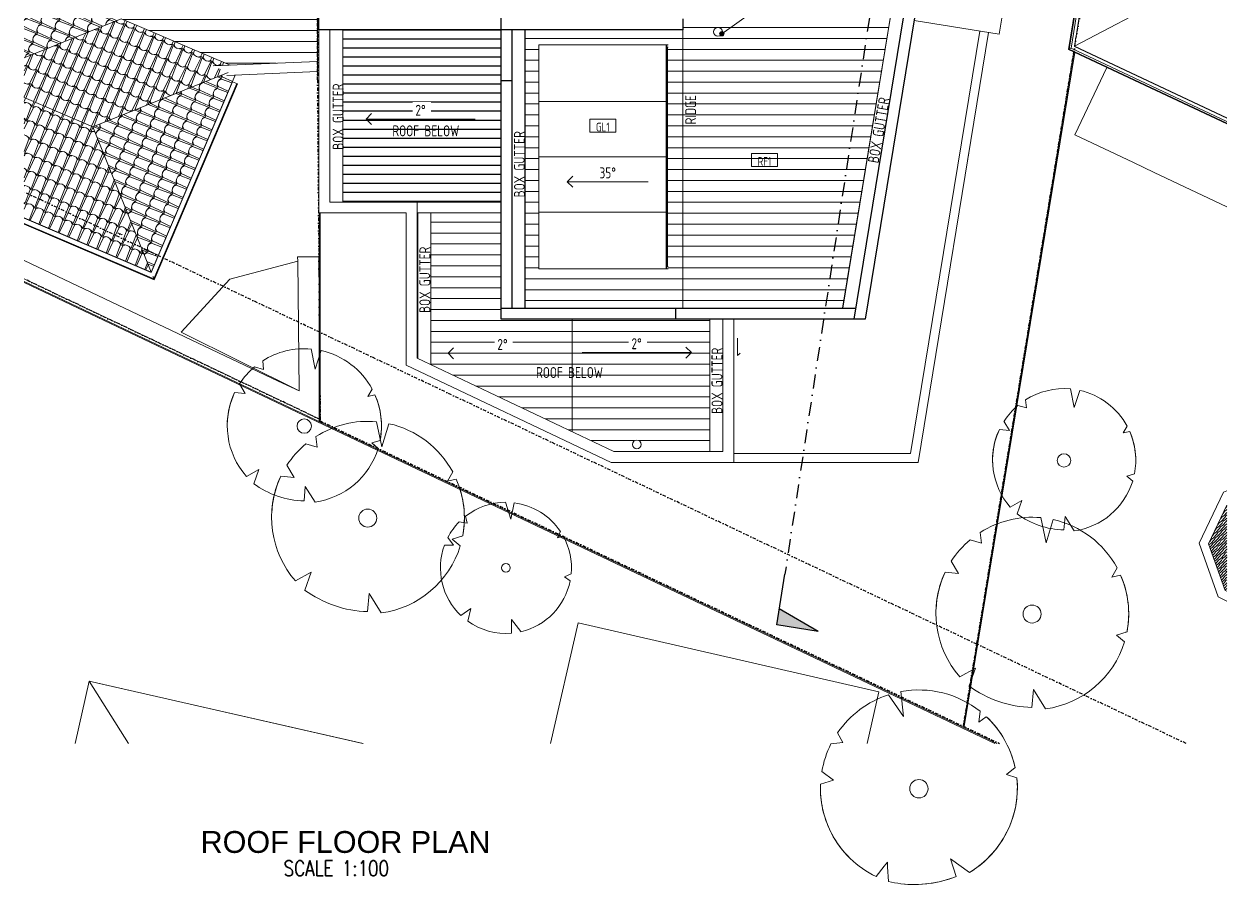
# Model space of a CAD drawing. Header units: millimetres. Extents: x -39027 to 364494, y -35256 to 94895.
# Drawn here: x 195459 to 222998, y 52643 to 72363 of the extents above; entities that cross this region are included whole.
import ezdxf

# ---------------------------------------------------------------- set-up
doc = ezdxf.new("R2010")
doc.units = ezdxf.units.MM
doc.header["$LTSCALE"] = 25
for name, pattern in [('BG_Centre', [24, 12, -4, 4, -4]), ('BG_Dash Dot 3mm', [7, 3, -2, 0, -2]), ('DASHDOT', [25.4, 12.7, -6.35, 0, -6.35])]:
    doc.linetypes.add(name, pattern=pattern)
for name, color, linetype, lineweight in [('A-ANNO-IDEN', 131, 'Continuous', 5), ('A-DETL-CNTR', 5, 'BG_Centre', 15), ('A-DETL-GENF', 92, 'Continuous', 5), ('A-DETL-MBND', 4, 'Continuous', 13), ('A-GLAZ', 3, 'Continuous', 5), ('A-GLAZ-CURT', 3, 'Continuous', 9), ('A-GLAZ-CWMG', 3, 'Continuous', 5), ('A-ROOF', 132, 'Continuous', 5), ('A-ROOF-OTLN', 132, 'Continuous', 5), ('A-ROOF-PATT', 251, 'Continuous', 5), ('C-PROP-LINE', 91, 'BG_Dash Dot 3mm', 25), ('G-ANNO-DIMS', 3, 'Continuous', 5), ('G-ANNO-TEXT', 231, 'Continuous', 5), ('L-PLNT', 71, 'Continuous', 5), ('M-EQPM', 50, 'Continuous', 5), ('P-SANR-FIXT', 6, 'Continuous', 5)]:
    doc.layers.add(name, color=color, linetype=linetype, lineweight=lineweight)
for name, color, linetype in [('dla-txt-n-35', 2, 'Continuous'), ('DLA-TXT-T-50', 1, 'Continuous'), ('Door-18', 251, 'Continuous'), ('SHADING', 165, 'Continuous'), ('Symbol-5', 1, 'Continuous'), ('Wall-18', 11, 'Continuous'), ('Wall-35', 2, 'Continuous')]:
    doc.layers.add(name, color=color, linetype=linetype)
doc.styles.add('DLA-NOTES', font='romans.shx', dxfattribs={"width": 0.8})
doc.styles.add('ISOCPEUR', font='isocpeur.ttf', dxfattribs={"width": 0.75, "height": 500})
doc.styles.add('ISOCPEUR_3', font='isocpeur.ttf', dxfattribs={"width": 0.75, "height": 400})

# ---------------------------------------------------------------- blocks, each defined once
blk = doc.blocks.new('PLUMB_DP_Square - 100x75-1517378-PROPOSED ROOF PLAN')
at = {"layer": 'A-DETL-MBND', "lineweight": 5}
for p, q in [((-50, 865), (-50, 850)), ((-50, 850), (50, 850)), ((0, 865), (0, 825)), ((50, 850), (50, 865))]:
    blk.add_line(p, q, dxfattribs=at)
blk = doc.blocks.new('WINDOW_sliding_4 panel_FOOF - 1200x2900-2449082-PROPOSED ROOF PLAN')
at = {"layer": 'A-DETL-MBND', "lineweight": 5}
for p, q in [((-801, -210), (-745, -267)), ((-401, -210), (-801, -210))]:
    blk.add_line(p, q, dxfattribs=at)
blk = doc.blocks.new('MECH_Ductwork_Vertical Riser_CIRC - GARBAGE CHUTES _450 Dia_-2497137-PROPOSED ROOF PLAN')
at = {"layer": 'M-EQPM'}
for start, end in [(360, 180), (180, 360)]:
    blk.add_arc((-39, 35), 100, start, end, dxfattribs=at)
blk = doc.blocks.new('MECH_Ductwork_Vertical Riser_CIRC - GARBAGE CHUTES _450 Dia_-2505016-PROPOSED ROOF PLAN')
at = {"layer": 'M-EQPM'}
for start, end in [(360, 180), (180, 360)]:
    blk.add_arc((-39, 35), 100, start, end, dxfattribs=at)
blk = doc.blocks.new('System Panel - Glazing-25-2543751-PROPOSED ROOF PLAN')
at = {"layer": 'A-GLAZ-CURT'}
for p, q in [((4322, -1900), (4322, -3193)), ((7236, -1900), (4322, -1900)), ((7236, -3193), (7236, -1900)), ((7250, -1900), (7236, -1900)), ((7250, -1900), (7250, -3193)), ((4322, -3193), (7236, -3193)), ((7250, -3193), (7236, -3193))]:
    blk.add_line(p, q, dxfattribs=at)
blk = doc.blocks.new('Rectangular Mullion - 100d x 50w_setback-2541553-PROPOSED ROOF PLAN')
at = {"layer": 'A-GLAZ-CWMG', "lineweight": 5}
for p, q in [((7257, -1900), (7250, -1900)), ((7286, -1900), (7257, -1900)), ((7257, -1900), (7257, -1950)), ((7257, -1950), (7250, -1950)), ((7257, -1950), (7286, -1950))]:
    blk.add_line(p, q, dxfattribs=at)
blk = doc.blocks.new('Rectangular Mullion - 100d x 50w_setback-2541554-PROPOSED ROOF PLAN')
at = {"layer": 'A-GLAZ-CWMG', "lineweight": 5}
for p, q in [((7250, -6971), (7257, -6971)), ((7250, -7021), (7257, -7021)), ((7286, -6971), (7257, -6971)), ((7257, -6971), (7257, -7021)), ((7257, -7021), (7286, -7021))]:
    blk.add_line(p, q, dxfattribs=at)
blk = doc.blocks.new('System Panel - Glazing-25-2543753-PROPOSED ROOF PLAN')
at = {"layer": 'A-GLAZ-CURT'}
for p, q in [((4322, -3193), (4322, -4460)), ((7236, -3193), (4322, -3193)), ((7236, -4460), (7236, -3193)), ((7250, -3193), (7236, -3193)), ((7250, -3193), (7250, -4460)), ((4322, -4460), (7236, -4460)), ((7250, -4460), (7236, -4460))]:
    blk.add_line(p, q, dxfattribs=at)
blk = doc.blocks.new('Family - ___-1009153-PROPOSED ROOF PLAN')
at = {"layer": 'C-PROP-LINE'}
for p, q in [((2435, 13187), (-477, 12248)), ((-477, 12248), (-849, 9655)), ((-849, 9655), (-820, 7015)), ((-820, 7015), (-770, 7015)), ((-770, 7015), (-746, 4650)), ((-746, -2698), (-746, 4650)), ((-746, -2698), (-682, -10468)), ((-682, -10468), (-7461, -7252))]:
    blk.add_line(p, q, dxfattribs=at)
blk.add_arc((14653, 63546), 51820, 244.7382, 256.3633, dxfattribs=at)
blk = doc.blocks.new('Family - ___-2269169-PROPOSED ROOF PLAN')
at = {"layer": 'C-PROP-LINE'}
for p, q in [((2435, 13187), (-477, 12248)), ((-477, 12248), (-849, 9655)), ((14042, -17487), (18868, 11939)), ((-849, 9655), (-820, 7015)), ((-820, 7015), (-770, 7015)), ((-770, 7015), (-746, 4650)), ((-746, 4650), (-746, -2698)), ((-746, -2698), (-682, -10503)), ((-682, -10503), (14042, -17487))]:
    blk.add_line(p, q, dxfattribs=at)
blk.add_arc((14525, 63577), 51820, 256.5084, 274.8072, dxfattribs=at)
blk = doc.blocks.new('Family - ___-2269460-PROPOSED ROOF PLAN')
at = {"layer": 'C-PROP-LINE'}
for p, q in [((100, -8848), (-7461, -5261)), ((14350, -15608), (100, -8848)), ((19140, -17880), (14350, -15608))]:
    blk.add_line(p, q, dxfattribs=at)
blk = doc.blocks.new('Family - ___-2269492-PROPOSED ROOF PLAN')
at = {"layer": 'C-PROP-LINE'}
for q in [(18868, 11939), (14870, -17880)]:
    blk.add_line((14042, -17487), q, dxfattribs=at)
blk.add_arc((14485, 63570), 51816, 274.8523, 276.1952, dxfattribs=at)
blk = doc.blocks.new('TAG_Material sml - BG_Material Tag-175359-PROPOSED ROOF PLAN')
at = {"layer": 'A-ANNO-IDEN'}
for p, q in [((2.81, 1.21), (-3.19, 1.21)), ((-3.19, 1.21), (-3.19, -1.79)), ((2.81, -1.79), (2.81, 1.21)), ((-3.19, -1.79), (2.81, -1.79))]:
    blk.add_line(p, q, dxfattribs=at)
blk = doc.blocks.new('sectflag')
for p, q in [((-11.73, 9.61), (-11.73, 0)), ((-11.73, 9.61), (-8.03, 0)), ((-11.73, 0), (0, 0))]:
    blk.add_line(p, q)
blk.add_solid([(-11.73, 0), (-11.73, 9.61), (-8.03, 0), (-11.73, 9.61)])
blk = doc.blocks.new('PLANTING_Coloured tree scaleable - 6 Meters-971505-PROPOSED SITE PLAN')
at = {"layer": 'L-PLNT', "lineweight": 9}
for p, q in [((-431, 2334), (-372, 1738)), ((-431, 2334), (-372, 1738)), ((-372, 1738), (-431, 2334)), ((-372, 1738), (-734, 2257)), ((-372, 1738), (-734, 2257)), ((-734, 2257), (-372, 1738)), ((1444, 1600), (1476, 1859)), ((1444, 1600), (1476, 1859)), ((1476, 1859), (1444, 1600)), ((1625, 1730), (1444, 1600)), ((1625, 1730), (1444, 1600)), ((1444, 1600), (1625, 1730)), ((-1959, 1340), (-1831, 1110)), ((-1959, 1340), (-1831, 1110)), ((-1831, 1110), (-1959, 1340)), ((-1831, 1110), (-2118, 1073)), ((-1831, 1110), (-2118, 1073)), ((-2118, 1073), (-1831, 1110)), ((-2338, 411), (-2056, 203)), ((-2338, 411), (-2056, 203)), ((-2056, 203), (-2338, 411)), ((2114, 335), (2319, 507)), ((2114, 335), (2319, 507)), ((2319, 507), (2114, 335)), ((2362, 259), (2114, 335)), ((2362, 259), (2114, 335)), ((2114, 335), (2362, 259)), ((-2056, 203), (-2372, 102)), ((-2056, 203), (-2372, 102)), ((-2372, 102), (-2056, 203)), ((-1656, -1684), (-1653, -1687)), ((-1653, -1687), (-1656, -1684)), ((759, -1697), (1221, -2019)), ((898, -2121), (759, -1697)), ((898, -2121), (759, -1697)), ((759, -1697), (1221, -2019)), ((1221, -2019), (759, -1697)), ((759, -1697), (898, -2121)), ((-1029, -2122), (-834, -1870)), ((-836, -1873), (-834, -1870)), ((-834, -1870), (-836, -1873)), ((-834, -1870), (-760, -1774)), ((-834, -1870), (-760, -1774)), ((-760, -1774), (-834, -1870)), ((-760, -1774), (-754, -1889)), ((-760, -1774), (-754, -1889)), ((-754, -1889), (-760, -1774)), ((-754, -1889), (-734, -2241)), ((-754, -1889), (-754, -1892)), ((-754, -1892), (-754, -1889))]:
    blk.add_line(p, q, dxfattribs=at)
blk.add_circle((0, -5), 221, dxfattribs=at)
for centre, radius, start, end in [((0, 0), 2374, 51.5512, 100.4622), ((0, 0), 2374, 51.5512, 100.4622), ((0, 0), 2374, 51.5512, 100.4622), ((0, 0), 2374, 108.0083, 145.6274), ((0, 0), 2374, 108.0083, 145.6274), ((0, 0), 2374, 108.0083, 145.6274), ((0, 0), 2374, 12.3276, 46.7819), ((0, 0), 2374, 23.2252, 46.7819), ((0, 0), 2374, 23.2252, 46.7819), ((0, 0), 2374, 153.1369, 170.0213), ((0, 0), 2374, 153.1369, 170.0213), ((0, 0), 2374, 153.1369, 170.0213), ((0, 0), 2374, 12.3276, 22.2934), ((0, 0), 2374, 12.3276, 22.2934), ((0, 16), 2374, 177.9304, 225.8126), ((0, 16), 2374, 177.9304, 206.6386), ((0, 16), 2374, 177.9304, 206.6386), ((0, 16), 2374, 300.9465, 5.8599), ((0, 16), 2374, 319.16, 5.8599), ((0, 16), 2374, 319.16, 5.8599), ((0, 16), 2374, 207.4333, 225.7455), ((0, 16), 2374, 207.4333, 225.7455), ((0, 16), 2374, 225.8126, 244.2846), ((0, 16), 2374, 300.9465, 318.2627), ((0, 16), 2374, 300.9465, 318.2627), ((-111, 448), 2760, 256.9579, 263.2903), ((-111, 448), 2760, 263.2903, 291.4464), ((-111, 448), 2760, 263.3179, 280.6311), ((-111, 448), 2760, 263.3179, 280.6311), ((-111, 448), 2760, 281.3392, 291.4464), ((-111, 448), 2760, 281.3392, 291.4464)]:
    blk.add_arc(centre, radius, start, end, dxfattribs=at)
blk = doc.blocks.new('PLANTING_Coloured tree scaleable - 4_5 Meters-2580578-PROPOSED SITE PLAN')
at = {"layer": 'L-PLNT', "lineweight": 9}
for p, q in [((-279, 1303), (-551, 1693)), ((-279, 1303), (-551, 1693)), ((-551, 1693), (-279, 1303)), ((-323, 1751), (-279, 1303)), ((-323, 1751), (-279, 1303)), ((-279, 1303), (-323, 1751)), ((1083, 1200), (1107, 1394)), ((1083, 1200), (1107, 1394)), ((1107, 1394), (1083, 1200)), ((1219, 1297), (1083, 1200)), ((1219, 1297), (1083, 1200)), ((1083, 1200), (1219, 1297)), ((-1470, 1005), (-1373, 832)), ((-1470, 1005), (-1373, 832)), ((-1373, 832), (-1470, 1005)), ((-1373, 832), (-1588, 804)), ((-1373, 832), (-1588, 804)), ((-1588, 804), (-1373, 832)), ((-1753, 308), (-1542, 152)), ((-1753, 308), (-1542, 152)), ((-1542, 152), (-1753, 308)), ((1586, 252), (1739, 380)), ((-1542, 152), (-1779, 77)), ((-1542, 152), (-1779, 77)), ((-1779, 77), (-1542, 152)), ((1771, 194), (1586, 252)), ((-772, -1592), (-570, -1331)), ((-570, -1331), (-550, -1681)), ((569, -1273), (916, -1515)), ((674, -1591), (569, -1273))]:
    blk.add_line(p, q, dxfattribs=at)
blk.add_circle((0, -4), 166, dxfattribs=at)
for centre, radius, start, end in [((0, 0), 1780, 108.0083, 145.6274), ((0, 0), 1780, 108.0083, 145.6274), ((0, 0), 1780, 108.0083, 145.6274), ((0, 0), 1780, 51.5512, 100.4622), ((0, 0), 1780, 51.5512, 100.4622), ((0, 0), 1780, 51.5512, 100.4622), ((0, 0), 1780, 12.3276, 46.7819), ((0, 0), 1780, 20.9412, 46.7819), ((0, 0), 1780, 22.0155, 46.7819), ((0, 0), 1780, 153.1369, 170.0213), ((0, 0), 1780, 153.1369, 170.0213), ((0, 0), 1780, 153.1369, 170.0213), ((0, 12), 1780, 177.9304, 244.2846), ((0, 12), 1780, 177.9304, 205.3609), ((0, 12), 1780, 177.9304, 203.8436), ((0, 12), 1780, 300.9465, 5.8599), ((-83, 336), 2070, 256.9579, 291.4464)]:
    blk.add_arc(centre, radius, start, end, dxfattribs=at)
blk = doc.blocks.new('PLANTING_Coloured tree scaleable - 7 Meters-2580589-PROPOSED SITE PLAN')
at = {"layer": 'L-PLNT', "lineweight": 9}
for p, q in [((-434, 2027), (-856, 2634)), ((-434, 2027), (-856, 2634)), ((-856, 2634), (-434, 2027)), ((-503, 2723), (-434, 2027)), ((-503, 2723), (-434, 2027)), ((-434, 2027), (-503, 2723)), ((1684, 1866), (1722, 2169)), ((1684, 1866), (1722, 2169)), ((1722, 2169), (1684, 1866)), ((1896, 2018), (1684, 1866)), ((1896, 2018), (1684, 1866)), ((1684, 1866), (1896, 2018)), ((-2286, 1563), (-2136, 1294)), ((-2286, 1563), (-2136, 1294)), ((-2136, 1294), (-2286, 1563)), ((-2136, 1294), (-2471, 1251)), ((-2136, 1294), (-2471, 1251)), ((-2471, 1251), (-2136, 1294)), ((-2728, 480), (-2399, 237)), ((-2728, 480), (-2399, 237)), ((-2399, 237), (-2728, 480)), ((2466, 391), (2705, 591)), ((2755, 302), (2466, 391)), ((2674, 565), (2705, 591)), ((-2399, 237), (-2767, 119)), ((-2399, 237), (-2767, 119)), ((-2767, 119), (-2399, 237)), ((-1201, -2476), (-887, -2070)), ((-887, -2070), (-856, -2614)), ((886, -1980), (1424, -2356)), ((1048, -2474), (886, -1980))]:
    blk.add_line(p, q, dxfattribs=at)
blk.add_circle((0, -6), 258, dxfattribs=at)
for centre, radius, start, end in [((0, 0), 2769, 51.5512, 100.4622), ((0, 0), 2769, 51.5512, 100.4622), ((0, 0), 2769, 51.5512, 100.4622), ((0, 0), 2769, 108.0083, 145.6274), ((0, 0), 2769, 108.0083, 145.6274), ((0, 0), 2769, 108.0083, 145.6274), ((0, 0), 2769, 12.3276, 46.7819), ((0, 0), 2769, 12.3276, 46.7819), ((0, 0), 2769, 13.3734, 46.7819), ((0, 0), 2769, 153.1369, 170.0213), ((0, 0), 2769, 153.1369, 170.0213), ((0, 0), 2769, 153.1369, 170.0213), ((0, 19), 2769, 177.9304, 244.2846), ((0, 19), 2769, 177.9304, 202.3457), ((0, 19), 2769, 177.9304, 200.6948), ((0, 19), 2769, 300.9465, 5.8599), ((-130, 523), 3220, 256.9579, 291.4464)]:
    blk.add_arc(centre, radius, start, end, dxfattribs=at)
blk = doc.blocks.new('DC_Planting_Tree 3_0m Canopy - FIXED-405249-PROPOSED SITE PLAN')
at = {"layer": 'A-DETL-GENF'}
for p, q in [((-235, 1098), (-464, 1427)), ((-272, 1475), (-235, 1098)), ((913, 1011), (933, 1175)), ((-1238, 847), (-1157, 701)), ((1027, 1093), (913, 1011)), ((-1157, 701), (-1338, 678)), ((1336, 212), (1465, 320)), ((-1299, 128), (-1499, 65)), ((-1477, 260), (-1299, 128)), ((1491, 164), (1336, 212)), ((578, -1384), (480, -1083)), ((480, -1083), (771, -1286)), ((-651, -1351), (-481, -1132)), ((-481, -1132), (-464, -1426))]:
    blk.add_line(p, q, dxfattribs=at)
blk.add_circle((0, 0), 100, dxfattribs=at)
for start, end in [(108.0083, 145.6274), (51.5512, 100.4622), (12.3276, 46.7819), (153.1369, 170.0213), (177.5355, 244.2846), (300.9465, 6.2753), (251.9772, 292.6758)]:
    blk.add_arc((0, 0), 1500, start, end, dxfattribs=at)

msp = doc.modelspace()

# ---------------------------------------------------------------- hatches: boundary and pattern name
at = {"layer": 'A-DETL-MBND', "lineweight": 5}
h = msp.add_hatch(dxfattribs=at)
h.set_pattern_fill('FP_188', color=256, style=0, pattern_type=2)
h.set_pattern_definition([(236.412, (216122.834, 55604.922), (215.818895, 288.829023), [50, -450]), (226.107, (216189.413, 55596.72), (-60.7902, -127.68907), [111.803, -111.803]), (217.977, (216206.138, 55549.6), (-155.02891, -161.13925), [63.246, -252.982])])
h.paths.add_polyline_path([(222997.4, 59383.6), (222997.4, 61357.2), (222575.5, 60471), (222954.2, 59404.1)], flags=0)
at = {"layer": 'A-ROOF-PATT', "lineweight": 5}
h = msp.add_hatch(dxfattribs=at)
h.set_pattern_fill('FP_171', color=256, style=0, pattern_type=2)
h.set_pattern_definition([(66.899, (215822.9, 64607.73), (-322.923, 137.745), [51.72, -188.28]), (154.724, (215727.37, 64430.697), (-322.922987, 137.7448635), [328.687, -5995.205]), (159.074, (215810.687, 64626.025), (-322.922897, 137.745074), [328.687, -5995.204]), (103.081, (215843.19, 64655.3), (-228.7588, 358.5001), [50.24, -544.448]), (210.717, (215822.9, 64607.73), (-417.0878, -83.0099), [50.24, -544.448]), (256.131, (215745.146, 64538.548), (-94.16393, -220.75548), [53.518, -2134.827]), (57.667, (215745.146, 64538.548), (94.16531, 220.75489), [53.518, -2134.827]), (272.893, (215732.32, 64486.59), (-94.1643, -220.7549), [52.773, -748.259]), (40.905, (215773.77, 64583.77), (94.16463, 220.75476), [52.773, -748.259])])
h.paths.add_polyline_path([(195460, 71589.8), (197685.3, 72484.3), (199638.6, 77063.6), (199454.8, 77063.6), (199552.9, 77293.6), (199736.7, 77293.6), (199853.5, 77567.4), (195460, 75801.3), (195460, 72323.9)], flags=0)
h = msp.add_hatch(dxfattribs=at)
h.set_pattern_fill('FP_175', color=256, style=0, pattern_type=2)
h.set_pattern_definition([(156.899, (205061.63, 90628.1), (-137.745, -322.923), [51.72, -188.28]), (244.724, (205238.658, 90532.588), (-137.7448635, -322.922987), [328.687, -5995.205]), (249.074, (205043.33, 90615.905), (-137.745074, -322.922897), [328.687, -5995.204]), (193.081, (205014.06, 90648.41), (-358.5001, -228.7588), [50.24, -544.448]), (300.717, (205061.63, 90628.12), (83.0099, -417.0878), [50.24, -544.448]), (346.131, (205130.807, 90550.364), (220.75548, -94.16393), [53.518, -2134.827]), (147.667, (205130.807, 90550.364), (-220.75489, 94.16531), [53.518, -2134.827]), (2.893, (205182.77, 90537.54), (220.7549, -94.1643), [52.773, -748.259]), (130.905, (205085.59, 90578.99), (-220.75476, 94.16463), [52.773, -748.259])])
h.paths.add_polyline_path([(197032.4, 70009.2), (200134.1, 71256.1), (199786.9, 71404.2), (200178.4, 71420.9), (197685.3, 72484.3), (195460, 71589.8), (195460, 70679.9), (195570, 70633)], flags=0)
h = msp.add_hatch(dxfattribs=at)
h.set_pattern_fill('FP_174', color=256, style=0, pattern_type=2)
h.set_pattern_definition([(66.899, (216214, 64440.9), (-322.923, 137.745), [51.72, -188.28]), (154.724, (216118.467, 64263.875), (-322.922987, 137.7448635), [328.687, -5995.205]), (159.074, (216201.783, 64459.203), (-322.922897, 137.745074), [328.687, -5995.204]), (103.081, (216234.29, 64488.48), (-228.7588, 358.5001), [50.24, -544.448]), (210.717, (216214, 64440.9), (-417.0878, -83.0099), [50.24, -544.448]), (256.131, (216136.242, 64371.726), (-94.16393, -220.75548), [53.518, -2134.827]), (57.667, (216136.242, 64371.726), (94.16531, 220.75489), [53.518, -2134.827]), (272.893, (216123.41, 64319.77), (-94.1643, -220.7549), [52.773, -748.259]), (40.905, (216164.87, 64416.95), (94.16463, 220.75476), [52.773, -748.259])])
h.paths.add_polyline_path([(198368.4, 66685.7), (200292, 71195.6), (200104.9, 71187.6), (200134.1, 71256.1), (197032.4, 70009.2), (198364.3, 66695.9)], flags=0)
h = msp.add_hatch(dxfattribs=at)
h.set_pattern_fill('FP_170', color=256, style=0, pattern_type=2)
h.set_pattern_definition([(336.899, (189568.1, 53213.58), (137.745, 322.923), [51.72, -188.28]), (64.724, (189391.075, 53309.105), (137.7448635, 322.922987), [328.687, -5995.205]), (69.074, (189586.403, 53225.788), (137.745074, 322.922897), [328.687, -5995.204]), (13.081, (189615.68, 53193.28), (358.5001, 228.7588), [50.24, -544.448]), (120.717, (189568.1, 53213.58), (-83.0099, 417.0878), [50.24, -544.448]), (166.131, (189498.925, 53291.33), (-220.75548, 94.16393), [53.518, -2134.827]), (327.667, (189498.925, 53291.33), (220.75489, -94.16531), [53.518, -2134.827]), (182.893, (189446.97, 53304.16), (-220.7549, 94.1643), [52.773, -748.259]), (310.905, (189544.15, 53262.71), (220.75476, -94.16463), [52.773, -748.259])])
h.paths.add_polyline_path([(198368.4, 66685.7), (197032.4, 70009.2), (195460, 70679.9), (195460, 67926.3), (198364.3, 66687.5)], flags=0)
at = {"layer": 'Door-18', "lineweight": 5}
h = msp.add_hatch(dxfattribs=at)
h.set_pattern_fill('FP_181', color=256, style=0, pattern_type=2)
h.set_pattern_definition([(180, (202908.92, 73784.35), (-3e-14, -250), [])])
h.paths.add_polyline_path([(214199.4, 65863.2), (216121.6, 77584.9), (210959, 77584.9), (210959, 77484.5), (210542.7, 77484.5), (210542.7, 65863.2), (211584, 65863.2)], flags=0)
h.paths.add_polyline_path([(211346.3, 72084.5), (211320.4, 72087.9), (211296.3, 72097.9), (211275.6, 72113.8), (211259.7, 72134.5), (211249.7, 72158.6), (211246.3, 72184.5), (211249.7, 72210.4), (211259.7, 72234.5), (211275.6, 72255.2), (211296.3, 72271.1), (211320.4, 72281.1), (211346.3, 72284.5), (211372.2, 72281.1), (211396.3, 72271.1), (211417, 72255.2), (211432.9, 72234.5), (211442.9, 72210.4), (211446.3, 72184.5), (211442.9, 72158.6), (211432.9, 72134.5), (211417, 72113.8), (211396.3, 72097.9), (211372.2, 72087.9)], flags=0)
h = msp.add_hatch(dxfattribs=at)
h.set_pattern_fill('FP_169', color=256, style=0, pattern_type=2)
h.set_pattern_definition([(180, (198419.69, 72215.83), (3e-14, -250), [])])
h.paths.add_polyline_path([(200178.4, 71420.9), (202175.1, 71506.2), (202175.1, 77063.6), (199638.6, 77063.6), (197685.3, 72484.3), (199978.4, 71506.2)], flags=0)
h = msp.add_hatch(dxfattribs=at)
h.set_pattern_fill('FP_187', color=256, style=0, pattern_type=2)
h.set_pattern_definition([(0, (205232.28, 73784.35), (0, 250), [])])
h.paths.add_polyline_path([(206929, 65863.2), (210542.7, 65863.2), (210542.7, 72234.5), (206929, 72234.5), (206929, 66763.2)], flags=0)
h.paths.add_polyline_path([(210178.3, 66763.2), (207243, 66763.2), (207243, 71884.5), (210207.1, 71884.5), (210207.1, 71834.5), (210192.7, 71834.5), (210192.7, 66813.2), (210207.1, 66813.2), (210207.1, 66763.2), (210192.7, 66763.2)], flags=0)
h = msp.add_hatch(dxfattribs=at)
h.set_pattern_fill('FP_183', color=256, style=0, pattern_type=2)
h.set_pattern_definition([(0, (195726.44, 72080.59), (0, 250), [])])
h.paths.add_polyline_path([(208006.7, 63036.1), (208006.7, 65613.2), (206379, 65613.2), (206379, 68040.3), (204772.8, 68040.3), (204772.8, 64570.2), (205786.5, 64089.3)], flags=0)
h = msp.add_hatch(dxfattribs=at)
h.set_pattern_fill('FP_184', color=256, style=0, pattern_type=2)
h.set_pattern_definition([(180, (195687.14, 72080.59), (-3e-14, -250), [])])
h.paths.add_polyline_path([(209485.6, 62584.5), (211159, 62584.5), (211159, 65613.2), (208006.7, 65613.2), (208006.7, 63036.1), (208958.6, 62584.5), (209460.7, 62584.5)], flags=0)
h.paths.add_polyline_path([(209486.6, 62644.5), (209460.7, 62647.9), (209436.6, 62657.9), (209415.9, 62673.8), (209400, 62694.5), (209390, 62718.6), (209386.6, 62744.5), (209390, 62770.4), (209400, 62794.5), (209415.9, 62815.2), (209436.6, 62831.1), (209460.7, 62841.1), (209486.6, 62844.5), (209512.5, 62841.1), (209536.6, 62831.1), (209557.3, 62815.2), (209573.2, 62794.5), (209583.2, 62770.4), (209586.6, 62744.5), (209583.2, 62718.6), (209573.2, 62694.5), (209557.3, 62673.8), (209536.6, 62657.9), (209512.5, 62647.9)], flags=0)
at = {"layer": 'G-ANNO-TEXT', "lineweight": 13}
h = msp.add_hatch(color=250, dxfattribs=at)
edge = h.paths.add_edge_path(flags=0)
edge.add_arc((211434, 72142.2), 50, 0, 360)
at = {"layer": 'SHADING'}
h = msp.add_hatch(dxfattribs=at)
h.set_pattern_fill('ANSI31', color=256, scale=65, angle=135)
h.paths.add_polyline_path([(206379, 76104.9), (206079, 76104.9), (206079, 78134.9), (207739, 78134.9), (207739, 79634.9), (204759, 79634.9), (204759, 78184.5), (204755.8, 78184.5), (204462, 78184.5), (204459, 78184.5), (202759, 78184.5), (202759, 72484.5), (206379, 72484.5)])
h.paths.add_polyline_path([(206379, 72234.5), (202759, 72234.5), (202759, 68290.3), (206379, 68290.3)])
h.paths.add_polyline_path([(203810.5, 74708.4), (205398, 74708.4), (205398, 75308.4), (203810.5, 75308.4)], flags=24)
h.paths.add_polyline_path([(202937.1, 74318.4), (202937.1, 75905.9), (202337.1, 75905.9), (202337.1, 74318.4)], flags=9)
h.paths.add_polyline_path([(204357.2, 75137.7), (204725.9, 75137.7), (204725.9, 75737.7), (204357.2, 75737.7)], flags=24)
h.paths.add_polyline_path([(203810.5, 69632.1), (205398, 69632.1), (205398, 70232.1), (203810.5, 70232.1)], flags=24)
h.paths.add_polyline_path([(202937.1, 69405.9), (202937.1, 70993.4), (202337.1, 70993.4), (202337.1, 69405.9)], flags=9)
h.paths.add_polyline_path([(204337.7, 70103), (204706.5, 70103), (204706.5, 70703), (204337.7, 70703)], flags=24)

# ---------------------------------------------------------------- linework, layer by layer
at = {"layer": 'A-DETL-CNTR'}
msp.add_line((208006.7, 65013.2), (208006.7, 65513.2), dxfattribs=at)
at = {"layer": 'A-DETL-MBND', "lineweight": 5}
for p, q in [((217785.9, 72128.2), (219156.3, 80484.9)), ((202175.1, 71276), (202175.1, 77063.6)), ((197685.3, 72484.3), (198050.9, 72328.4)), ((215836.5, 72447.8), (217785.9, 72128.2)), ((202209, 68040.3), (202209, 72234.5)), ((202459, 72234.5), (202459, 68290.3)), ((216963.2, 56296.9), (219492.8, 71722.7)), ((219511.6, 71713.9), (216982.9, 56293.6)), ((199786.9, 71404.2), (202175.1, 71506.2)), ((219517.4, 69826.4), (220247.6, 71368.5)), ((220247.6, 71368.5), (219517.4, 69826.4)), ((202175.1, 71276), (200104.9, 71187.6)), ((220855.5, 69192.8), (219517.4, 69826.4)), ((219517.4, 69826.4), (220855.5, 69192.8)), ((217086.1, 69405.7), (217058.9, 69239.7)), ((217058.9, 69239.7), (217086.1, 69405.7)), ((221332, 68967.2), (220855.5, 69192.8)), ((220855.5, 69192.8), (221332, 68967.2)), ((222997.4, 68178.7), (221332, 68967.2)), ((221332, 68967.2), (222997.4, 68178.7)), ((204209, 68040.3), (202209, 68040.3)), ((202216.2, 63265), (202216.2, 68039.2)), ((202216.2, 68039.2), (202236.2, 68039.2)), ((202236.2, 68039.2), (202236.2, 63233.4)), ((202459, 68290.3), (206379, 68290.3)), ((204209, 64561), (204209, 68040.3)), ((204459, 68290.3), (204459, 64719.1)), ((204472.8, 68040.3), (204459, 68040.3)), ((204769.6, 68040.3), (204475.8, 68040.3)), ((204772.8, 68040.3), (206379, 68040.3)), ((218869.9, 67924.4), (218889.6, 67921.2)), ((195460, 66955.1), (201279, 64194.6)), ((201723.6, 66940.5), (200167.5, 66529)), ((201722.6, 67035.5), (202209, 67039.5)), ((201722.6, 67035.5), (201723.6, 66940.5)), ((201755.8, 63968.4), (201723.6, 66940.5)), ((202209, 67039.5), (202216.2, 66147.7)), ((201138.7, 63838.2), (195460, 66532.2)), ((195460, 66470.1), (217528.3, 56001.1)), ((217686.1, 55904.1), (195460, 66448)), ((200167.5, 66529), (199059, 65312.7)), ((208006.7, 63036.1), (208006.7, 65613.2)), ((211459, 62584.5), (211459, 65613.2)), ((211709, 65613.2), (211709, 62334.5)), ((199059, 65312.7), (201755.8, 63968.4)), ((204459, 64719.1), (208958.6, 62584.5)), ((208902.3, 62334.5), (204209, 64561)), ((201279, 64194.6), (201755.8, 63968.4)), ((201711.6, 63566.4), (201138.7, 63838.2)), ((202236.2, 63661.6), (202236.3, 63652.3)), ((202236.3, 63652.3), (202236.4, 63631.5)), ((202236.4, 63631.5), (202236.6, 63611.4)), ((202063.3, 63399.6), (201711.6, 63566.4)), ((202216.2, 63327.1), (202063.3, 63399.6)), ((202236.6, 63611.4), (202236.8, 63592.2)), ((202236.8, 63592.2), (202236.9, 63573.8)), ((202236.9, 63573.8), (202237, 63556.6)), ((202237, 63556.6), (202237.2, 63541.1)), ((202237.2, 63541.1), (202237.3, 63528.9)), ((202237.3, 63528.9), (202238, 63438.8)), ((202238, 63438.8), (202239, 63316.3)), ((202239, 63316.3), (202236.2, 63317.6)), ((203745.4, 62539.6), (203736.9, 62521.5)), ((211459, 62584.5), (208958.6, 62584.5)), ((211709, 62334.5), (208902.3, 62334.5)), ((222359.3, 60482.2), (222917.2, 61654)), ((222917.2, 61654), (222997.4, 61682.4)), ((222997.4, 61357.2), (222575.5, 60471)), ((222793.4, 59259.2), (222359.3, 60482.2)), ((222575.5, 60471), (222954.2, 59404.1)), ((222793.4, 59259.2), (222997.4, 59162.1)), ((222954.2, 59404.1), (222997.4, 59383.6)), ((208144, 58663.8), (207511.9, 55904.1)), ((215029.8, 57086.7), (208144, 58663.8)), ((197147.4, 57284.7), (197146.9, 57282.4)), ((197147.4, 57284.7), (203222.8, 55904.1)), ((214758.9, 55904.1), (215029.8, 57086.7)), ((216982.9, 56293.6), (216963.2, 56296.9)), ((217528.3, 56001.1), (217732.7, 55904.1))]:
    msp.add_line(p, q, dxfattribs=at)
at = {"layer": 'A-ROOF'}
for p, q in [((221046.3, 81238.8), (219507.3, 71854)), ((214199.4, 65863.2), (216121.6, 77584.9)), ((219507.3, 71854), (222997.4, 73692.1)), ((195460, 71589.8), (197685.3, 72484.3)), ((200178.4, 71420.9), (198050.9, 72328.4)), ((206929, 72234.5), (206929, 65863.2)), ((210542.7, 72234.5), (210542.7, 65863.2)), ((210192.7, 71834.5), (210192.7, 66813.2)), ((222997.4, 70216.3), (219507.3, 71854)), ((200134.1, 71256.1), (197032.4, 70009.2)), ((198368.4, 66685.7), (200292, 71195.6)), ((197032.4, 70009.2), (195460, 70679.9)), ((198368.4, 66685.7), (197032.4, 70009.2)), ((195460, 67926.3), (198368.4, 66685.7)), ((196951.9, 57326.7), (196628.8, 55904.1)), ((203215.4, 55904.1), (196951.9, 57326.7)), ((197847.8, 55904.1), (196951.9, 57326.7))]:
    msp.add_line(p, q, dxfattribs=at)
at = {"layer": 'A-ROOF-OTLN'}
for p, q in [((219368.7, 71781), (220949.7, 81422.2)), ((219382.7, 71788.4), (220959.5, 81403.5)), ((219385.4, 71789.8), (220961.3, 81400.1)), ((219427.6, 71812), (220990.7, 81344.2)), ((219503.8, 71852.1), (221043.8, 81243.4)), ((216124.7, 77584.4), (214202.6, 65863.2)), ((216414.7, 77536.9), (214500.4, 65863.2)), ((202462, 68290.3), (202462, 72234.5)), ((202755.8, 68290.3), (202755.8, 72234.5)), ((202759, 68290.3), (202759, 72234.5)), ((206629, 65863.2), (206629, 72234.5)), ((206632, 65863.2), (206632, 72234.5)), ((206925.8, 65863.2), (206925.8, 72234.5)), ((222997.4, 70078.2), (219368.7, 71781)), ((222997.4, 70092.2), (219382.7, 71788.4)), ((219385.4, 71789.8), (219427.6, 71812)), ((222997.4, 70094.8), (219385.4, 71789.8)), ((222997.4, 70136.9), (219427.6, 71812)), ((222997.4, 70212.8), (219503.8, 71852.1)), ((200228.8, 71044.7), (198368.9, 66684.4)), ((200229.7, 71044.3), (198369.4, 66683.1)), ((198370.5, 66680.4), (200231.6, 71043.5)), ((200333.7, 70999.9), (198429.1, 66534.7)), ((200334.5, 70999.6), (198429.5, 66533.6)), ((198437.6, 66513.5), (200348.6, 70993.6)), ((200228.8, 71044.7), (200348.6, 70993.6)), ((204472.8, 68040.3), (204475.8, 68040.3)), ((204472.8, 64712.6), (204472.8, 68040.3)), ((204475.8, 64711.1), (204475.8, 68040.3)), ((204769.6, 68040.3), (204772.8, 68040.3)), ((204769.6, 64571.7), (204769.6, 68040.3)), ((204772.8, 64570.2), (204772.8, 68040.3)), ((198368.9, 66684.4), (195460, 67925.2)), ((198369.4, 66683.1), (195460, 67924.1)), ((195460, 67921.9), (198370.5, 66680.4)), ((198429.1, 66534.7), (195460, 67801.2)), ((198429.5, 66533.6), (195460, 67800.3)), ((195460, 67783.6), (198437.6, 66513.5)), ((211159, 65613.2), (211159, 62584.5)), ((211162.2, 65613.2), (211162.2, 62584.5)), ((211456, 65613.2), (211456, 62584.5))]:
    msp.add_line(p, q, dxfattribs=at)
for points, knots in [([(198370.5, 66680.4), (198370.5, 66680.4), (198370.5, 66680.4), (198370.4, 66680.6), (198370.3, 66680.9), (198370.2, 66681.1), (198370.1, 66681.4), (198370, 66681.8), (198369.7, 66682.3), (198369.6, 66682.8), (198369.4, 66683.1)], [0.5, 0.5, 0.5, 0.5, 0.6, 0.65, 0.7, 0.75, 0.8, 0.85, 0.9, 1, 1, 1, 1]), ([(198372.6, 66675.2), (198372.3, 66675.9), (198371.9, 66677), (198371.4, 66678.3), (198371.1, 66679), (198370.8, 66679.6), (198370.7, 66680.1), (198370.5, 66680.4), (198370.5, 66680.5)], [0, 0, 0, 0, 0.16666667, 0.25, 0.33333333, 0.375, 0.41666667, 0.46880819, 0.46880819, 0.46880819, 0.46880819]), ([(198429.1, 66534.7), (198429.1, 66534.7), (198428.8, 66535.6), (198427.6, 66538.3), (198426.5, 66541.1), (198425.3, 66544), (198424.2, 66546.7), (198423.1, 66549.6), (198421.5, 66553.6), (198419.7, 66558), (198418.2, 66561.8), (198416.7, 66565.6), (198413.8, 66572.7), (198411.3, 66579), (198409.6, 66583.3)], [0, 0, 0, 0, 0.1666667, 0.25, 0.3333333, 0.4166667, 0.4583333, 0.5, 0.5833333, 0.6666667, 0.7083333, 0.75, 0.8333333, 1, 1, 1, 1]), ([(198429.6, 66533.4), (198429.6, 66533.5), (198429.5, 66533.8), (198429.3, 66534.2), (198429.1, 66534.6), (198429.1, 66534.7), (198429.1, 66534.7)], [0.4, 0.4, 0.4, 0.4, 0.5, 0.6, 0.8, 1, 1, 1, 1]), ([(198437.6, 66513.5), (198437.6, 66513.5), (198437.6, 66513.6), (198437.4, 66514.1), (198437.2, 66514.6), (198436.9, 66515.2), (198436.7, 66515.7), (198436.5, 66516.3), (198436.3, 66516.9), (198436, 66517.6), (198435.7, 66518.3), (198435.3, 66519.3), (198434.9, 66520.3), (198434.6, 66521.1), (198434.3, 66521.8), (198434, 66522.4), (198433.8, 66523.1), (198433.5, 66523.7), (198433.2, 66524.4), (198433, 66525), (198432.7, 66525.7), (198432.5, 66526.3), (198432.2, 66527), (198432, 66527.6), (198431.7, 66528.2), (198431.5, 66528.7), (198431.2, 66529.5), (198430.9, 66530.2), (198430.7, 66530.8), (198430.4, 66531.4), (198430.2, 66532), (198429.9, 66532.7), (198429.7, 66533.3), (198429.6, 66533.6), (198429.5, 66533.6)], [0.29411765, 0.29411765, 0.29411765, 0.29411765, 0.35294118, 0.38235294, 0.41176471, 0.44117647, 0.45588235, 0.47058824, 0.5, 0.51470588, 0.52941176, 0.55882353, 0.58823529, 0.60294118, 0.61764706, 0.63235294, 0.64705882, 0.66176471, 0.67647059, 0.69117647, 0.70588235, 0.72058824, 0.73529412, 0.75, 0.76470588, 0.77941176, 0.79411765, 0.82352941, 0.83823529, 0.85294118, 0.88235294, 0.91176471, 0.94117647, 1, 1, 1, 1])]:
    msp.add_open_spline(points, degree=3, knots=knots, dxfattribs=at)
at = {"layer": 'G-ANNO-DIMS'}
for p, q in [((203290.2, 70188.6), (203415.2, 70313.6)), ((203290.2, 70188.6), (203415.2, 70063.6)), ((207895.6, 68756.8), (208020.6, 68881.8)), ((207895.6, 68756.8), (208020.6, 68631.8)), ((205166.1, 64830.6), (205291.1, 64955.6)), ((205166.1, 64830.6), (205291.1, 64705.6)), ((210735.7, 64847.2), (210610.7, 64972.2)), ((210735.7, 64847.2), (210610.7, 64722.2))]:
    msp.add_line(p, q, dxfattribs=at)
at = {"layer": 'G-ANNO-TEXT', "color": 250, "lineweight": 13}
msp.add_line((211434, 72142.2), (212119, 72626.5), dxfattribs=at)
msp.add_circle((211434, 72142.2), 50, dxfattribs=at)
at = {"layer": 'Symbol-5', "linetype": 'DASHDOT'}
msp.add_line((216908.9, 86318.6), (212879.1, 59777.7), dxfattribs=at)
at = {"layer": 'Wall-18', "lineweight": 5}
for p, q in [((215756.7, 62534.5), (217341.8, 72201)), ((217539.2, 72168.6), (215926.5, 62334.5)), ((211709, 62534.5), (215756.7, 62534.5)), ((215926.5, 62334.5), (211709, 62334.5)), ((215360, 62334.5), (214673.1, 62334.5)), ((214673.1, 62334.5), (215360, 62334.5)), ((215926.5, 62334.6), (215360, 62334.5)), ((215360, 62334.5), (215926.5, 62334.6))]:
    msp.add_line(p, q, dxfattribs=at)
at = {"layer": 'Wall-35'}
for p, q in [((202209, 72234.5), (202209, 78434.5)), ((206379, 65613.2), (206379, 77834.9)), ((216719.9, 77834.9), (214715.7, 65613.2)), ((214462.4, 65613.2), (216425.6, 77584.9)), ((210542.7, 72484.5), (210542.7, 72234.5)), ((210542.7, 72234.5), (202209, 72234.5)), ((206629, 71063.2), (206379, 71063.2)), ((206379, 65863.2), (214503.4, 65863.2)), ((210374, 65863.2), (210374, 65613.2)), ((214715.7, 65613.2), (206379, 65613.2))]:
    msp.add_line(p, q, dxfattribs=at)

# ---------------------------------------------------------------- block references
at = {"layer": 'A-ANNO-IDEN', "xscale": 99.99999999999993, "yscale": 99.99999999999993, "zscale": 99.99999999999993}
for p in [(208727.6, 70067.5), (212428.5, 69280.5)]:
    msp.add_blockref('TAG_Material sml - BG_Material Tag-175359-PROPOSED ROOF PLAN', p, dxfattribs=at)
at = {"layer": 'A-DETL-GENF', "rotation": 342.3207318141276}
msp.add_blockref('DC_Planting_Tree 3_0m Canopy - FIXED-405249-PROPOSED SITE PLAN', (206491.3, 59920.1), dxfattribs=at)
at = {"layer": 'A-GLAZ', "lineweight": 5, "rotation": 89.99999999999991}
msp.add_blockref('WINDOW_sliding_4 panel_FOOF - 1200x2900-2449082-PROPOSED ROOF PLAN', (211584, 65579.5), dxfattribs=at)
at = {"layer": 'A-GLAZ-CURT'}
for name, p in [('System Panel - Glazing-25-2543751-PROPOSED ROOF PLAN', (202920.9, 73784.3)), ('System Panel - Glazing-25-2543753-PROPOSED ROOF PLAN', (202920.9, 73784.3)), ('System Panel - Glazing-25-2543753-PROPOSED ROOF PLAN', (202920.9, 72516.5)), ('System Panel - Glazing-25-2543751-PROPOSED ROOF PLAN', (202920.9, 69955.9))]:
    msp.add_blockref(name, p, dxfattribs=at)
at = {"layer": 'A-GLAZ-CWMG', "lineweight": 5}
for name in ['Rectangular Mullion - 100d x 50w_setback-2541553-PROPOSED ROOF PLAN', 'Rectangular Mullion - 100d x 50w_setback-2541554-PROPOSED ROOF PLAN']:
    msp.add_blockref(name, (202920.9, 73784.3), dxfattribs=at)
at = {"layer": 'C-PROP-LINE'}
for name in ['Family - ___-1009153-PROPOSED ROOF PLAN', 'Family - ___-2269169-PROPOSED ROOF PLAN', 'Family - ___-2269492-PROPOSED ROOF PLAN', 'Family - ___-2269460-PROPOSED ROOF PLAN']:
    msp.add_blockref(name, (202920.9, 73784.3), dxfattribs=at)
at = {"layer": 'L-PLNT', "lineweight": 9, "rotation": 336.899377919427}
for name, p, xscale, yscale, zscale in [('PLANTING_Coloured tree scaleable - 7 Meters-2580589-PROPOSED SITE PLAN', (201874.2, 63167.1), 0.6384000000000002, 0.6384000000000002, 0.6384000000000002), ('PLANTING_Coloured tree scaleable - 4_5 Meters-2580578-PROPOSED SITE PLAN', (219268.5, 62380.5), 0.9217840500000003, 0.9217840500000003, 0.9217840500000003), ('PLANTING_Coloured tree scaleable - 7 Meters-2580589-PROPOSED SITE PLAN', (203330.3, 61063.3), 0.7980000000000003, 0.7980000000000003, 0.7980000000000003), ('PLANTING_Coloured tree scaleable - 7 Meters-2580589-PROPOSED SITE PLAN', (218539.1, 58868.8), 0.7980000000000003, 0.7980000000000003, 0.7980000000000003)]:
    msp.add_blockref(name, p, dxfattribs=dict(at, xscale=xscale, yscale=yscale, zscale=zscale))
at = {"layer": 'L-PLNT', "lineweight": 9, "xscale": 0.95, "yscale": 0.95, "zscale": 0.95}
msp.add_blockref('PLANTING_Coloured tree scaleable - 6 Meters-971505-PROPOSED SITE PLAN', (215944.8, 54871.6), dxfattribs=at)
at = {"layer": 'M-EQPM'}
for name, p in [('MECH_Ductwork_Vertical Riser_CIRC - GARBAGE CHUTES _450 Dia_-2505016-PROPOSED ROOF PLAN', (211384.9, 72149.8)), ('MECH_Ductwork_Vertical Riser_CIRC - GARBAGE CHUTES _450 Dia_-2497137-PROPOSED ROOF PLAN', (209525.1, 62709.8))]:
    msp.add_blockref(name, p, dxfattribs=at)
at = {"layer": 'P-SANR-FIXT', "lineweight": 5, "rotation": 336.8993779194271}
msp.add_blockref('PLUMB_DP_Square - 100x75-1517378-PROPOSED ROOF PLAN', (197321.1, 66779.1), dxfattribs=at)
at = {"layer": 'Symbol-5', "xscale": -100, "yscale": 100, "rotation": 260.6872492029097}
msp.add_blockref('sectflag', (212879.1, 59777.7), dxfattribs=at)

# ---------------------------------------------------------------- texts
at = {"layer": 'A-ANNO-IDEN', "char_height": 200, "width": 357.6, "attachment_point": 2, "line_spacing_factor": 1.153846, "style": 'ISOCPEUR_3'}
for s, insert in [('GL1', (208708.8, 70105.4)), ('RF1', (212409.7, 69318.4))]:
    msp.add_mtext(s, dxfattribs=dict(at, insert=insert))
at = {"layer": 'dla-txt-n-35', "style": 'DLA-NOTES', "width": 0.8}
msp.add_text('SCALE 1:100', height=350, dxfattribs=at).set_placement((201403.2, 52871.2))
at = {"layer": 'DLA-TXT-T-50', "insert": (199501.7, 53898.6), "char_height": 500, "width": 13864.342, "attachment_point": 1, "style": 'DLA-NOTES'}
msp.add_mtext('{\\fArial|b0|i0|c0|p34;\\W1;ROOF FLOOR PLAN}', dxfattribs=at)
at = {"layer": 'G-ANNO-TEXT', "color": 7, "lineweight": 13, "char_height": 250, "attachment_point": 1, "line_spacing_factor": 1.153846, "style": 'ISOCPEUR'}
for s, insert, width, rotation in [('BOX GUTTER', (202524.6, 69487.2), 1752, 90), ('RIDGE', (210595.2, 70066.7), 762, 90), ('BOX GUTTER', (214774.8, 69210.1), 1752, 80.16916), ('BOX GUTTER', (206675.3, 68399), 1752, 90), ('BOX GUTTER', (204509.4, 65753.4), 1752, 90), ('BOX GUTTER', (211198, 63442.2), 1752, 90)]:
    msp.add_mtext(s, dxfattribs=dict(at, insert=insert, width=width, rotation=rotation))
at = {"layer": 'G-ANNO-TEXT', "color": 7, "lineweight": 13, "char_height": 250, "width": 1749, "attachment_point": 1, "line_spacing_factor": 1.153846, "style": 'ISOCPEUR'}
for insert in [(203891.7, 70044.6), (207181.2, 64514.2)]:
    msp.add_mtext('ROOF BELOW', dxfattribs=dict(at, insert=insert))

# ---------------------------------------------------------------- next in the draw order: texts
at = {"layer": 'G-ANNO-DIMS', "char_height": 250, "attachment_point": 1, "line_spacing_factor": 1.153846, "style": 'ISOCPEUR', "bg_fill": 3, "box_fill_scale": 1.25, "bg_fill_color": 0, "bg_fill_transparency": 0}
for s, insert, width in [('2°', (204419, 70515.5), 291), ('35°', (208633.7, 69083.7), 447), ('2°', (206294.8, 65157.5), 291), ('2°', (209364.4, 65174.2), 291)]:
    msp.add_mtext(s, dxfattribs=dict(at, insert=insert, width=width))

# ---------------------------------------------------------------- next in the draw order: linework, layer by layer
at = {"layer": 'G-ANNO-DIMS'}
for p, q in [((205790.2, 70188.6), (203290.2, 70188.6)), ((209744.4, 68756.8), (207895.6, 68756.8)), ((207666.1, 64830.6), (205166.1, 64830.6)), ((208235.7, 64847.2), (210735.7, 64847.2))]:
    msp.add_line(p, q, dxfattribs=at)

doc.saveas('drawing.dxf')
